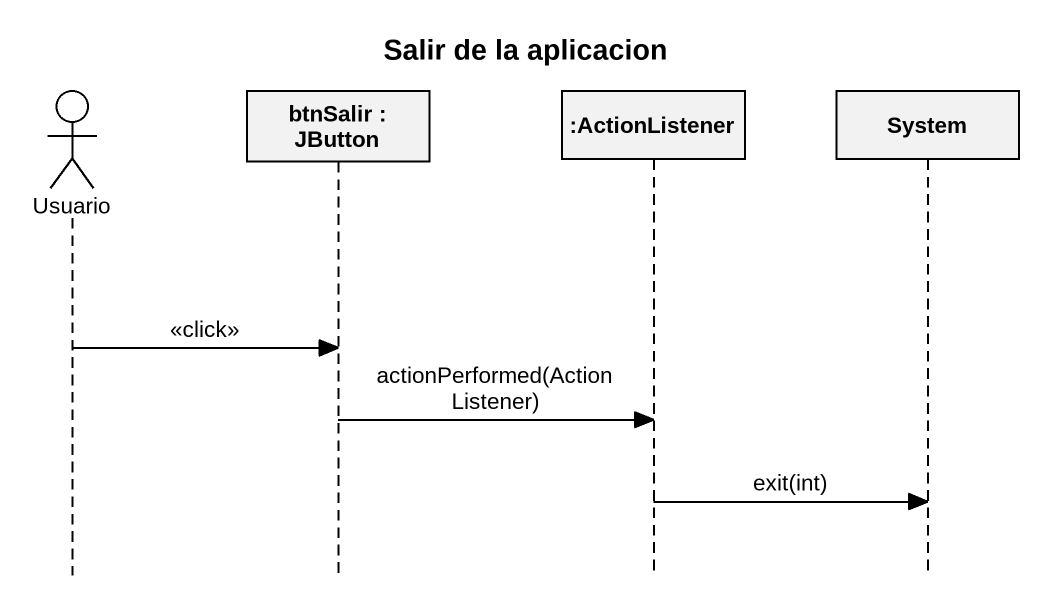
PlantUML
@startuml
title Salir de la aplicacion
hide footbox
actor Usuario
participant "btnSalir : JButton" as btnSalir
participant ":ActionListener" as ActionListener
participant System

Usuario -> btnSalir : <<click>>
btnSalir -> ActionListener : actionPerformed(ActionListener)
ActionListener -> System : exit(int)
@enduml
